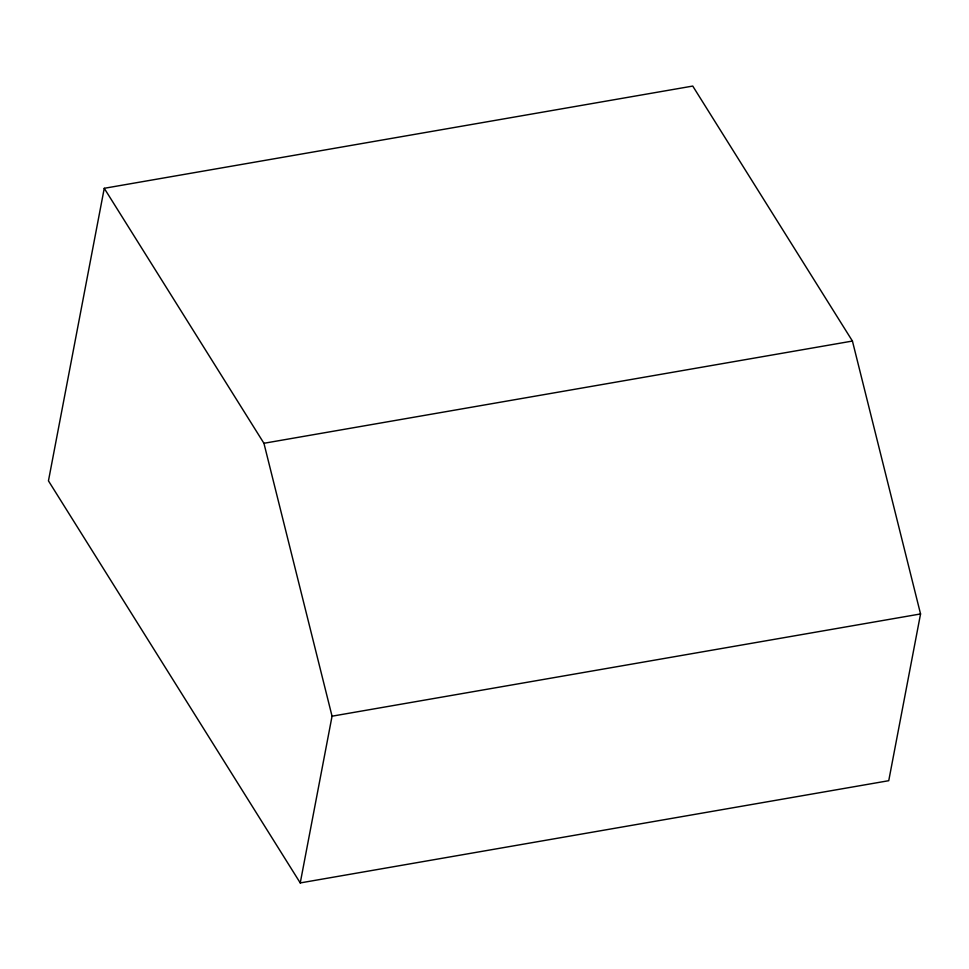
<?xml version="1.0" encoding="UTF-8"?>
<svg xmlns="http://www.w3.org/2000/svg" width="969" height="969" viewBox="0 0 969 969"><rect width="100%" height="100%" fill="white"/><g stroke="black" fill="none" stroke-linecap="round" stroke-linejoin="round"><path stroke-width="1.45" d="M104.252 188.301L48.45 480.842L300.245 882.929L888.743 780.699L920.55 613.946L852.429 341.052L692.75 86.071L104.252 188.301L263.931 443.281L332.052 716.188L300.245 882.929M263.931 443.281L852.429 341.052M332.052 716.188L920.55 613.946"/></g></svg>
